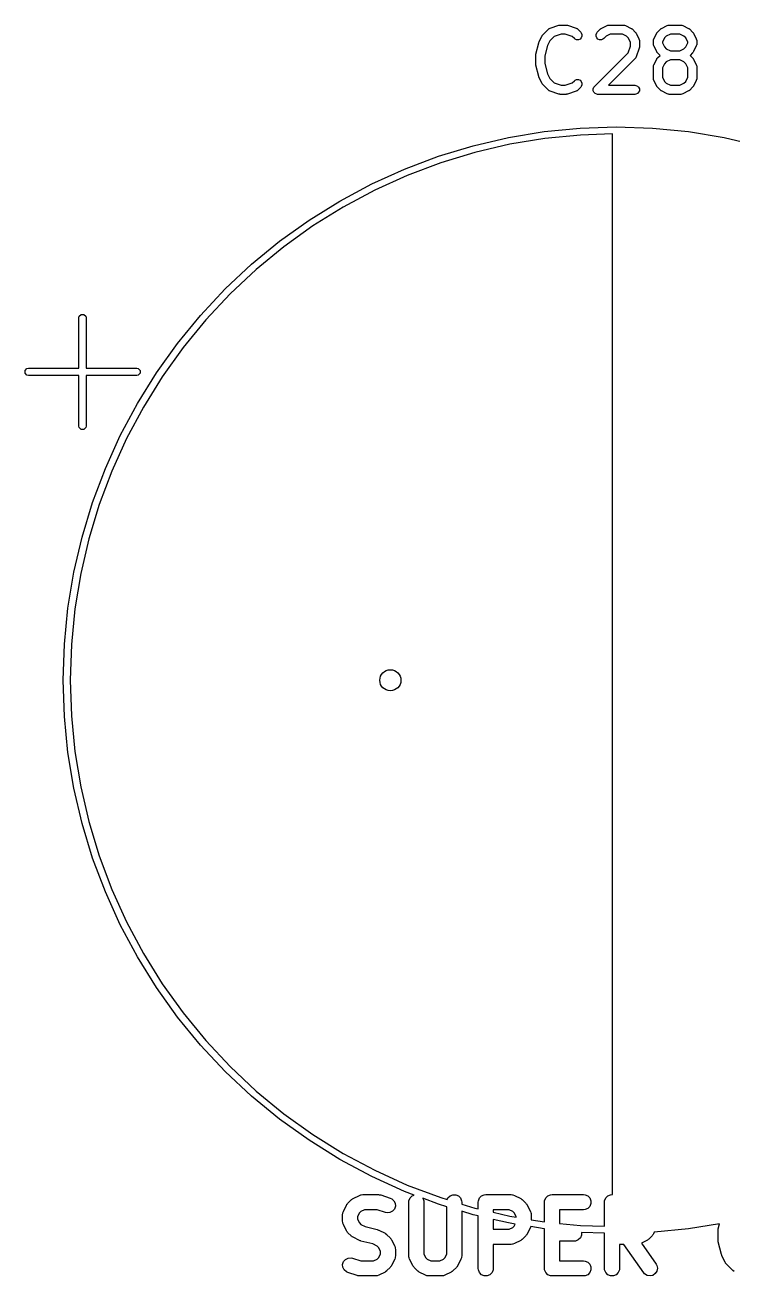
# Model space of a CAD drawing. Extents: x -2.18 to 1.75, y 0.48 to 2.83.
# Drawn here: x 0.701 to 1.164, y 2.016 to 2.833 of the extents above; entities that cross this region are included whole.
import ezdxf

# ---------------------------------------------------------------- set-up
doc = ezdxf.new("R2010")
doc.units = 0
doc.header["$MEASUREMENT"] = 0
doc.layers.add('BLACK', color=7, linetype='CONTINUOUS')

msp = doc.modelspace()

# ---------------------------------------------------------------- linework, layer by layer
at = {"layer": 'BLACK', "linetype": 'CONTINUOUS'}
for p, q in [((1.03962, 2.82647), (1.04337, 2.83022)), ((1.04337, 2.83022), (1.04382, 2.83059)), ((1.04382, 2.83059), (1.04391, 2.83063)), ((1.04391, 2.83063), (1.04399, 2.8307)), ((1.04399, 2.8307), (1.04452, 2.83093)), ((1.04452, 2.83093), (1.05015, 2.83281)), ((1.05015, 2.83281), (1.05043, 2.83287)), ((1.05043, 2.83287), (1.0505, 2.8329)), ((1.0505, 2.8329), (1.05061, 2.83291)), ((1.05061, 2.83291), (1.05071, 2.83294)), ((1.05071, 2.83294), (1.05079, 2.83293)), ((1.05079, 2.83293), (1.05108, 2.83296)), ((1.05108, 2.83296), (1.05483, 2.83296)), ((1.05483, 2.83296), (1.05512, 2.83293)), ((1.05512, 2.83293), (1.0552, 2.83294)), ((1.0552, 2.83294), (1.0553, 2.83291)), ((1.0553, 2.83291), (1.05541, 2.8329)), ((1.05541, 2.8329), (1.05548, 2.83287)), ((1.05548, 2.83287), (1.05576, 2.83281)), ((1.05576, 2.83281), (1.06139, 2.83093)), ((1.06139, 2.83093), (1.06192, 2.8307)), ((1.06192, 2.8307), (1.062, 2.83063)), ((1.062, 2.83063), (1.06209, 2.83059)), ((1.06209, 2.83059), (1.06254, 2.83022)), ((1.06254, 2.83022), (1.06442, 2.82835)), ((1.06442, 2.82835), (1.06478, 2.8279)), ((1.06478, 2.8279), (1.06522, 2.82683)), ((1.07443, 2.82683), (1.07487, 2.8279)), ((1.07487, 2.8279), (1.07524, 2.82835)), ((1.07524, 2.82835), (1.07711, 2.83022)), ((1.07711, 2.83022), (1.07734, 2.83041)), ((1.07734, 2.83041), (1.07739, 2.83047)), ((1.07739, 2.83047), (1.07748, 2.83052)), ((1.07748, 2.83052), (1.07756, 2.83059)), ((1.07756, 2.83059), (1.07763, 2.83062)), ((1.07763, 2.83062), (1.07788, 2.83077)), ((1.07788, 2.83077), (1.08163, 2.83265)), ((1.08163, 2.83265), (1.08217, 2.83286)), ((1.08217, 2.83286), (1.08228, 2.83286)), ((1.08228, 2.83286), (1.08237, 2.8329)), ((1.08237, 2.8329), (1.08295, 2.83296)), ((1.08295, 2.83296), (1.09232, 2.83296)), ((1.09232, 2.83296), (1.0929, 2.8329)), ((1.0929, 2.8329), (1.093, 2.83286)), ((1.093, 2.83286), (1.0931, 2.83286)), ((1.0931, 2.83286), (1.09365, 2.83265)), ((1.09365, 2.83265), (1.09739, 2.83077)), ((1.09739, 2.83077), (1.09764, 2.83062)), ((1.09764, 2.83062), (1.09771, 2.83059)), ((1.09771, 2.83059), (1.0978, 2.83052)), ((1.0978, 2.83052), (1.09788, 2.83047)), ((1.09788, 2.83047), (1.09794, 2.83041)), ((1.09794, 2.83041), (1.09816, 2.83022)), ((1.09816, 2.83022), (1.10004, 2.82835)), ((1.10004, 2.82835), (1.10022, 2.82812)), ((1.10022, 2.82812), (1.10028, 2.82807)), ((1.10028, 2.82807), (1.10034, 2.82798)), ((1.10034, 2.82798), (1.1004, 2.8279)), ((1.1004, 2.8279), (1.10043, 2.82783)), ((1.10043, 2.82783), (1.10059, 2.82758)), ((1.10059, 2.82758), (1.10246, 2.82383)), ((1.11218, 2.82383), (1.11406, 2.82758)), ((1.11406, 2.82758), (1.11421, 2.82783)), ((1.11421, 2.82783), (1.11424, 2.8279)), ((1.11424, 2.8279), (1.11431, 2.82798)), ((1.11431, 2.82798), (1.11436, 2.82807)), ((1.11436, 2.82807), (1.11442, 2.82812)), ((1.11442, 2.82812), (1.11461, 2.82835)), ((1.11461, 2.82835), (1.11648, 2.83022)), ((1.11648, 2.83022), (1.11671, 2.83041)), ((1.11671, 2.83041), (1.11676, 2.83047)), ((1.11676, 2.83047), (1.11685, 2.83052)), ((1.11685, 2.83052), (1.11693, 2.83059)), ((1.11693, 2.83059), (1.117, 2.83062)), ((1.117, 2.83062), (1.11725, 2.83077)), ((1.11725, 2.83077), (1.121, 2.83265)), ((1.121, 2.83265), (1.12154, 2.83286)), ((1.12154, 2.83286), (1.12165, 2.83286)), ((1.12165, 2.83286), (1.12174, 2.8329)), ((1.12174, 2.8329), (1.12232, 2.83296)), ((1.12232, 2.83296), (1.12982, 2.83296)), ((1.12982, 2.83296), (1.1304, 2.8329)), ((1.1304, 2.8329), (1.13049, 2.83286)), ((1.13049, 2.83286), (1.1306, 2.83286)), ((1.1306, 2.83286), (1.13114, 2.83265)), ((1.13114, 2.83265), (1.13489, 2.83077)), ((1.13489, 2.83077), (1.13514, 2.83062)), ((1.13514, 2.83062), (1.13521, 2.83059)), ((1.13521, 2.83059), (1.13529, 2.83052)), ((1.13529, 2.83052), (1.13538, 2.83047)), ((1.13538, 2.83047), (1.13543, 2.83041)), ((1.13543, 2.83041), (1.13566, 2.83022)), ((1.13566, 2.83022), (1.13753, 2.82835)), ((1.13753, 2.82835), (1.13772, 2.82812)), ((1.13772, 2.82812), (1.13778, 2.82807)), ((1.13778, 2.82807), (1.13783, 2.82798)), ((1.13783, 2.82798), (1.1379, 2.8279)), ((1.1379, 2.8279), (1.13793, 2.82783)), ((1.13793, 2.82783), (1.13809, 2.82758)), ((1.13809, 2.82758), (1.13996, 2.82383)), ((1.03509, 2.81385), (1.03697, 2.82135)), ((1.03697, 2.82135), (1.03698, 2.82139)), ((1.03698, 2.82141), (1.03707, 2.82165)), ((1.03698, 2.82139), (1.03698, 2.82141)), ((1.03707, 2.82165), (1.03716, 2.82189)), ((1.03716, 2.82189), (1.03717, 2.82191)), ((1.03717, 2.82191), (1.03719, 2.82195)), ((1.03719, 2.82195), (1.03906, 2.8257)), ((1.03906, 2.8257), (1.03922, 2.82595)), ((1.03922, 2.82595), (1.03925, 2.82602)), ((1.03925, 2.82602), (1.03932, 2.8261)), ((1.03932, 2.8261), (1.03937, 2.82619)), ((1.03937, 2.82619), (1.03943, 2.82624)), ((1.03943, 2.82624), (1.03962, 2.82647)), ((1.04262, 2.8196), (1.04091, 2.81277)), ((1.04413, 2.82263), (1.04262, 2.8196)), ((1.04705, 2.82555), (1.04413, 2.82263)), ((1.05156, 2.82705), (1.04705, 2.82555)), ((1.05435, 2.82705), (1.05156, 2.82705)), ((1.05886, 2.82555), (1.05435, 2.82705)), ((1.06024, 2.82417), (1.05886, 2.82555)), ((1.06069, 2.8238), (1.06024, 2.82417)), ((1.06175, 2.82336), (1.06069, 2.8238)), ((1.0629, 2.82336), (1.06175, 2.82336)), ((1.06397, 2.8238), (1.0629, 2.82336)), ((1.06478, 2.82462), (1.06397, 2.8238)), ((1.06522, 2.82568), (1.06478, 2.82462)), ((1.06522, 2.82683), (1.06522, 2.82568)), ((1.07443, 2.82568), (1.07443, 2.82683)), ((1.07487, 2.82462), (1.07443, 2.82568)), ((1.07569, 2.8238), (1.07487, 2.82462)), ((1.07675, 2.82336), (1.07569, 2.8238)), ((1.0779, 2.82336), (1.07675, 2.82336)), ((1.07897, 2.8238), (1.0779, 2.82336)), ((1.07941, 2.82417), (1.07897, 2.8238)), ((1.08095, 2.82571), (1.07941, 2.82417)), ((1.08365, 2.82705), (1.08095, 2.82571)), ((1.09163, 2.82705), (1.08365, 2.82705)), ((1.09433, 2.82571), (1.09163, 2.82705)), ((1.09552, 2.82451), (1.09433, 2.82571)), ((1.09537, 2.81473), (1.09687, 2.81924)), ((1.09687, 2.82181), (1.09552, 2.82451)), ((1.09687, 2.81924), (1.09687, 2.82181)), ((1.10246, 2.82383), (1.10267, 2.82329)), ((1.10267, 2.82329), (1.10268, 2.82318)), ((1.10268, 2.82318), (1.10272, 2.82308)), ((1.10272, 2.82308), (1.10278, 2.82251)), ((1.10278, 2.82251), (1.10278, 2.81876)), ((1.11187, 2.82251), (1.11193, 2.82308)), ((1.11187, 2.82063), (1.11187, 2.82251)), ((1.11193, 2.82006), (1.11187, 2.82063)), ((1.11193, 2.82308), (1.11197, 2.82318)), ((1.11197, 2.81996), (1.11193, 2.82006)), ((1.11197, 2.82329), (1.11218, 2.82383)), ((1.11197, 2.82318), (1.11197, 2.82329)), ((1.11197, 2.81985), (1.11197, 2.81996)), ((1.11218, 2.81931), (1.11197, 2.81985)), ((1.11406, 2.81556), (1.11218, 2.81931)), ((1.11912, 2.82451), (1.11777, 2.82181)), ((1.11777, 2.82181), (1.11777, 2.82133)), ((1.11777, 2.82133), (1.11912, 2.81863)), ((1.12032, 2.82571), (1.11912, 2.82451)), ((1.12302, 2.82705), (1.12032, 2.82571)), ((1.12912, 2.82705), (1.12302, 2.82705)), ((1.13182, 2.82571), (1.12912, 2.82705)), ((1.13302, 2.82451), (1.13182, 2.82571)), ((1.13437, 2.82181), (1.13302, 2.82451)), ((1.13302, 2.81863), (1.13437, 2.82133)), ((1.13437, 2.82133), (1.13437, 2.82181)), ((1.13996, 2.81931), (1.13809, 2.81556)), ((1.13996, 2.82383), (1.14017, 2.82329)), ((1.14017, 2.81985), (1.13996, 2.81931)), ((1.14017, 2.82329), (1.14017, 2.82318)), ((1.14017, 2.82318), (1.14022, 2.82308)), ((1.14022, 2.82006), (1.14017, 2.81996)), ((1.14017, 2.81996), (1.14017, 2.81985)), ((1.14022, 2.82308), (1.14027, 2.82251)), ((1.14027, 2.82063), (1.14022, 2.82006)), ((1.14027, 2.82251), (1.14027, 2.82063)), ((1.035, 2.81313), (1.03501, 2.81323)), ((1.035, 2.80751), (1.035, 2.81313)), ((1.03501, 2.81328), (1.03504, 2.81349)), ((1.03501, 2.81323), (1.03501, 2.81328)), ((1.03504, 2.81349), (1.03506, 2.81371)), ((1.03506, 2.81371), (1.03508, 2.81375)), ((1.03508, 2.81375), (1.03509, 2.81385)), ((1.04091, 2.81277), (1.04091, 2.80787)), ((1.07336, 2.79272), (1.09537, 2.81473)), ((1.10004, 2.81105), (1.08258, 2.79359)), ((1.1004, 2.81149), (1.10004, 2.81105)), ((1.10044, 2.81159), (1.1004, 2.81149)), ((1.10051, 2.81167), (1.10044, 2.81159)), ((1.10075, 2.8122), (1.10051, 2.81167)), ((1.10262, 2.81782), (1.10075, 2.8122)), ((1.10269, 2.81811), (1.10262, 2.81782)), ((1.10272, 2.81818), (1.10269, 2.81811)), ((1.10273, 2.81829), (1.10272, 2.81818)), ((1.10275, 2.81839), (1.10273, 2.81829)), ((1.10278, 2.81876), (1.10275, 2.81847)), ((1.10275, 2.81847), (1.10275, 2.81839)), ((1.11421, 2.81532), (1.11406, 2.81556)), ((1.11406, 2.81071), (1.11421, 2.81095)), ((1.11424, 2.81524), (1.11421, 2.81532)), ((1.11421, 2.81095), (1.11424, 2.81103)), ((1.11431, 2.81516), (1.11424, 2.81524)), ((1.11424, 2.81103), (1.11431, 2.81111)), ((1.11436, 2.81507), (1.11431, 2.81516)), ((1.11431, 2.81111), (1.11436, 2.8112)), ((1.11442, 2.81502), (1.11436, 2.81507)), ((1.11436, 2.8112), (1.11442, 2.81125)), ((1.11461, 2.8148), (1.11442, 2.81502)), ((1.11442, 2.81125), (1.11461, 2.81147)), ((1.11627, 2.81313), (1.11461, 2.8148)), ((1.11461, 2.81147), (1.11627, 2.81313)), ((1.11912, 2.81863), (1.12032, 2.81744)), ((1.12032, 2.81744), (1.12302, 2.81609)), ((1.12302, 2.81609), (1.12912, 2.81609)), ((1.12912, 2.81609), (1.13182, 2.81744)), ((1.13182, 2.81744), (1.13302, 2.81863)), ((1.13753, 2.8148), (1.13587, 2.81313)), ((1.13587, 2.81313), (1.13753, 2.81147)), ((1.13772, 2.81502), (1.13753, 2.8148)), ((1.13753, 2.81147), (1.13772, 2.81125)), ((1.13778, 2.81507), (1.13772, 2.81502)), ((1.13772, 2.81125), (1.13778, 2.8112)), ((1.13783, 2.81516), (1.13778, 2.81507)), ((1.13778, 2.8112), (1.13783, 2.81111)), ((1.1379, 2.81524), (1.13783, 2.81516)), ((1.13783, 2.81111), (1.1379, 2.81103)), ((1.13793, 2.81532), (1.1379, 2.81524)), ((1.1379, 2.81103), (1.13793, 2.81095)), ((1.13809, 2.81556), (1.13793, 2.81532)), ((1.13793, 2.81095), (1.13809, 2.81071)), ((1.03501, 2.80741), (1.035, 2.80751)), ((1.03501, 2.80737), (1.03501, 2.80741)), ((1.03504, 2.80715), (1.03501, 2.80737)), ((1.03506, 2.80693), (1.03504, 2.80715)), ((1.03508, 2.80689), (1.03506, 2.80693)), ((1.03509, 2.80679), (1.03508, 2.80689)), ((1.03697, 2.79929), (1.03509, 2.80679)), ((1.04091, 2.80787), (1.04262, 2.80104)), ((1.11187, 2.80564), (1.11193, 2.80621)), ((1.11187, 2.79814), (1.11187, 2.80564)), ((1.11193, 2.80621), (1.11197, 2.80631)), ((1.11197, 2.80642), (1.11218, 2.80696)), ((1.11197, 2.80631), (1.11197, 2.80642)), ((1.11218, 2.80696), (1.11406, 2.81071)), ((1.11912, 2.80764), (1.11777, 2.80494)), ((1.11777, 2.80494), (1.11777, 2.79883)), ((1.12032, 2.80883), (1.11912, 2.80764)), ((1.12302, 2.81018), (1.12032, 2.80883)), ((1.12912, 2.81018), (1.12302, 2.81018)), ((1.13182, 2.80883), (1.12912, 2.81018)), ((1.13302, 2.80764), (1.13182, 2.80883)), ((1.13437, 2.80494), (1.13302, 2.80764)), ((1.13437, 2.79883), (1.13437, 2.80494)), ((1.13809, 2.81071), (1.13996, 2.80696)), ((1.13996, 2.80696), (1.14017, 2.80642)), ((1.14017, 2.80642), (1.14017, 2.80631)), ((1.14017, 2.80631), (1.14022, 2.80621)), ((1.14022, 2.80621), (1.14027, 2.80564)), ((1.14027, 2.80564), (1.14027, 2.79814)), ((1.03698, 2.79925), (1.03697, 2.79929)), ((1.03698, 2.79923), (1.03698, 2.79925)), ((1.03707, 2.79899), (1.03698, 2.79923)), ((1.03716, 2.79875), (1.03707, 2.79899)), ((1.03717, 2.79873), (1.03716, 2.79875)), ((1.03719, 2.79869), (1.03717, 2.79873)), ((1.03906, 2.79494), (1.03719, 2.79869)), ((1.03922, 2.79469), (1.03906, 2.79494)), ((1.03925, 2.79462), (1.03922, 2.79469)), ((1.03932, 2.79454), (1.03925, 2.79462)), ((1.03937, 2.79445), (1.03932, 2.79454)), ((1.03943, 2.7944), (1.03937, 2.79445)), ((1.03962, 2.79417), (1.03943, 2.7944)), ((1.04262, 2.80104), (1.04413, 2.79801)), ((1.04413, 2.79801), (1.04705, 2.79509)), ((1.04705, 2.79509), (1.05156, 2.79359)), ((1.05435, 2.79359), (1.05886, 2.79509)), ((1.05886, 2.79509), (1.06024, 2.79647)), ((1.06024, 2.79647), (1.06069, 2.79684)), ((1.06069, 2.79684), (1.06175, 2.79728)), ((1.06175, 2.79728), (1.0629, 2.79728)), ((1.0629, 2.79728), (1.06397, 2.79684)), ((1.06397, 2.79684), (1.06478, 2.79603)), ((1.06478, 2.79603), (1.06522, 2.79496)), ((1.06522, 2.79496), (1.06522, 2.79381)), ((1.11193, 2.79756), (1.11187, 2.79814)), ((1.11197, 2.79746), (1.11193, 2.79756)), ((1.11197, 2.79736), (1.11197, 2.79746)), ((1.11218, 2.79682), (1.11197, 2.79736)), ((1.11406, 2.79307), (1.11218, 2.79682)), ((1.11777, 2.79883), (1.11912, 2.79614)), ((1.11912, 2.79614), (1.12032, 2.79494)), ((1.12032, 2.79494), (1.12302, 2.79359)), ((1.12912, 2.79359), (1.13182, 2.79494)), ((1.13182, 2.79494), (1.13302, 2.79614)), ((1.13302, 2.79614), (1.13437, 2.79883)), ((1.13996, 2.79682), (1.13809, 2.79307)), ((1.14017, 2.79736), (1.13996, 2.79682)), ((1.14022, 2.79756), (1.14017, 2.79746)), ((1.14017, 2.79746), (1.14017, 2.79736)), ((1.14027, 2.79814), (1.14022, 2.79756)), ((1.04337, 2.79042), (1.03962, 2.79417)), ((1.04382, 2.79006), (1.04337, 2.79042)), ((1.04391, 2.79002), (1.04382, 2.79006)), ((1.04399, 2.78995), (1.04391, 2.79002)), ((1.04452, 2.78971), (1.04399, 2.78995)), ((1.05015, 2.78784), (1.04452, 2.78971)), ((1.05043, 2.78777), (1.05015, 2.78784)), ((1.0505, 2.78774), (1.05043, 2.78777)), ((1.05061, 2.78773), (1.0505, 2.78774)), ((1.05071, 2.78771), (1.05061, 2.78773)), ((1.05079, 2.78771), (1.05071, 2.78771)), ((1.05108, 2.78768), (1.05079, 2.78771)), ((1.05483, 2.78768), (1.05108, 2.78768)), ((1.05156, 2.79359), (1.05435, 2.79359)), ((1.05512, 2.78771), (1.05483, 2.78768)), ((1.0552, 2.78771), (1.05512, 2.78771)), ((1.0553, 2.78773), (1.0552, 2.78771)), ((1.05541, 2.78774), (1.0553, 2.78773)), ((1.05548, 2.78777), (1.05541, 2.78774)), ((1.05576, 2.78784), (1.05548, 2.78777)), ((1.06139, 2.78971), (1.05576, 2.78784)), ((1.06192, 2.78995), (1.06139, 2.78971)), ((1.062, 2.79002), (1.06192, 2.78995)), ((1.06209, 2.79006), (1.062, 2.79002)), ((1.06254, 2.79042), (1.06209, 2.79006)), ((1.06442, 2.7923), (1.06254, 2.79042)), ((1.06478, 2.79275), (1.06442, 2.7923)), ((1.06522, 2.79381), (1.06478, 2.79275)), ((1.07256, 2.79121), (1.073, 2.79228)), ((1.07256, 2.79006), (1.07256, 2.79121)), ((1.073, 2.789), (1.07256, 2.79006)), ((1.073, 2.79228), (1.07336, 2.79272)), ((1.07381, 2.78818), (1.073, 2.789)), ((1.07488, 2.78774), (1.07381, 2.78818)), ((1.07545, 2.78768), (1.07488, 2.78774)), ((1.09982, 2.78768), (1.07545, 2.78768)), ((1.08258, 2.79359), (1.09982, 2.79359)), ((1.09982, 2.79359), (1.1004, 2.79353)), ((1.1004, 2.78774), (1.09982, 2.78768)), ((1.1004, 2.79353), (1.10146, 2.79309)), ((1.10146, 2.78818), (1.1004, 2.78774)), ((1.10146, 2.79309), (1.10228, 2.79228)), ((1.10228, 2.789), (1.10146, 2.78818)), ((1.10228, 2.79228), (1.10272, 2.79121)), ((1.10272, 2.79006), (1.10228, 2.789)), ((1.10272, 2.79121), (1.10272, 2.79006)), ((1.11421, 2.79282), (1.11406, 2.79307)), ((1.11424, 2.79275), (1.11421, 2.79282)), ((1.11431, 2.79267), (1.11424, 2.79275)), ((1.11436, 2.79258), (1.11431, 2.79267)), ((1.11442, 2.79253), (1.11436, 2.79258)), ((1.11461, 2.7923), (1.11442, 2.79253)), ((1.11648, 2.79042), (1.11461, 2.7923)), ((1.11671, 2.79024), (1.11648, 2.79042)), ((1.11676, 2.79018), (1.11671, 2.79024)), ((1.11685, 2.79012), (1.11676, 2.79018)), ((1.11693, 2.79006), (1.11685, 2.79012)), ((1.117, 2.79003), (1.11693, 2.79006)), ((1.11725, 2.78987), (1.117, 2.79003)), ((1.121, 2.788), (1.11725, 2.78987)), ((1.12154, 2.78779), (1.121, 2.788)), ((1.12165, 2.78778), (1.12154, 2.78779)), ((1.12174, 2.78774), (1.12165, 2.78778)), ((1.12232, 2.78768), (1.12174, 2.78774)), ((1.12982, 2.78768), (1.12232, 2.78768)), ((1.12302, 2.79359), (1.12912, 2.79359)), ((1.1304, 2.78774), (1.12982, 2.78768)), ((1.13049, 2.78778), (1.1304, 2.78774)), ((1.1306, 2.78779), (1.13049, 2.78778)), ((1.13114, 2.788), (1.1306, 2.78779)), ((1.13489, 2.78987), (1.13114, 2.788)), ((1.13514, 2.79003), (1.13489, 2.78987)), ((1.13521, 2.79006), (1.13514, 2.79003)), ((1.13529, 2.79012), (1.13521, 2.79006)), ((1.13538, 2.79018), (1.13529, 2.79012)), ((1.13543, 2.79024), (1.13538, 2.79018)), ((1.13566, 2.79042), (1.13543, 2.79024)), ((1.13753, 2.7923), (1.13566, 2.79042)), ((1.13772, 2.79253), (1.13753, 2.7923)), ((1.13778, 2.79258), (1.13772, 2.79253)), ((1.13783, 2.79267), (1.13778, 2.79258)), ((1.1379, 2.79275), (1.13783, 2.79267)), ((1.13793, 2.79282), (1.1379, 2.79275)), ((1.13809, 2.79307), (1.13793, 2.79282)), ((1.01713, 2.75947), (1.04046, 2.76333)), ((1.04046, 2.76333), (1.064, 2.76564)), ((1.064, 2.76564), (1.08764, 2.76642)), ((1.08528, 2.76181), (1.0643, 2.76112)), ((1.08528, 2.06904), (1.08528, 2.76181)), ((1.08764, 2.76642), (1.11128, 2.76564)), ((1.11128, 2.76564), (1.13481, 2.76333)), ((1.13481, 2.76333), (1.15815, 2.75947)), ((0.97146, 2.74724), (0.9941, 2.7541)), ((0.9941, 2.7541), (1.01713, 2.75947)), ((1.01801, 2.75503), (0.99527, 2.74972)), ((1.04106, 2.75883), (1.01801, 2.75503)), ((1.0643, 2.76112), (1.04106, 2.75883)), ((1.15815, 2.75947), (1.18118, 2.7541)), ((0.94933, 2.73891), (0.97146, 2.74724)), ((0.99527, 2.74972), (0.97292, 2.74294)), ((0.92779, 2.72915), (0.94933, 2.73891)), ((0.97292, 2.74294), (0.95106, 2.73472)), ((0.90693, 2.718), (0.92779, 2.72915)), ((0.95106, 2.73472), (0.92979, 2.72508)), ((0.92979, 2.72508), (0.9092, 2.71407)), ((0.88685, 2.70551), (0.90693, 2.718)), ((0.9092, 2.71407), (0.88936, 2.70174)), ((0.86762, 2.69173), (0.88685, 2.70551)), ((0.88936, 2.70174), (0.87038, 2.68814)), ((0.84934, 2.67673), (0.86762, 2.69173)), ((0.87038, 2.68814), (0.85233, 2.67332)), ((0.83208, 2.66056), (0.84934, 2.67673)), ((0.85233, 2.67332), (0.83528, 2.65736)), ((0.81591, 2.6433), (0.83208, 2.66056)), ((0.83528, 2.65736), (0.81932, 2.64031)), ((0.73648, 2.64181), (0.73666, 2.64271)), ((0.73648, 2.60874), (0.73648, 2.64181)), ((0.73666, 2.64271), (0.73794, 2.64399)), ((0.73794, 2.64399), (0.73974, 2.64399)), ((0.73974, 2.64399), (0.74102, 2.64271)), ((0.74102, 2.64271), (0.7412, 2.64181)), ((0.7412, 2.64181), (0.7412, 2.60874)), ((0.80091, 2.62502), (0.81591, 2.6433)), ((0.81932, 2.64031), (0.8045, 2.62226)), ((0.78713, 2.60579), (0.80091, 2.62502)), ((0.8045, 2.62226), (0.7909, 2.60327)), ((0.70123, 2.60728), (0.7025, 2.60856)), ((0.70123, 2.60547), (0.70123, 2.60728)), ((0.7025, 2.60856), (0.70341, 2.60874)), ((0.70341, 2.60874), (0.73648, 2.60874)), ((0.7412, 2.60874), (0.77427, 2.60874)), ((0.77427, 2.60874), (0.77518, 2.60856)), ((0.77518, 2.60856), (0.77646, 2.60728)), ((0.77646, 2.60728), (0.77646, 2.60547)), ((0.7025, 2.6042), (0.70123, 2.60547)), ((0.70341, 2.60402), (0.7025, 2.6042)), ((0.73648, 2.60402), (0.70341, 2.60402)), ((0.73648, 2.57094), (0.73648, 2.60402)), ((0.77427, 2.60402), (0.7412, 2.60402)), ((0.7412, 2.60402), (0.7412, 2.57094)), ((0.77518, 2.6042), (0.77427, 2.60402)), ((0.77464, 2.58571), (0.78713, 2.60579)), ((0.77646, 2.60547), (0.77518, 2.6042)), ((0.7909, 2.60327), (0.77857, 2.58344)), ((0.76349, 2.56485), (0.77464, 2.58571)), ((0.77857, 2.58344), (0.76756, 2.56285)), ((0.73666, 2.57004), (0.73648, 2.57094)), ((0.73794, 2.56876), (0.73666, 2.57004)), ((0.73974, 2.56876), (0.73794, 2.56876)), ((0.74102, 2.57004), (0.73974, 2.56876)), ((0.7412, 2.57094), (0.74102, 2.57004)), ((0.75373, 2.54331), (0.76349, 2.56485)), ((0.76756, 2.56285), (0.75792, 2.54157)), ((0.7454, 2.52117), (0.75373, 2.54331)), ((0.75792, 2.54157), (0.74969, 2.51972)), ((0.73854, 2.49854), (0.7454, 2.52117)), ((0.74969, 2.51972), (0.74291, 2.49737)), ((0.73316, 2.47551), (0.73854, 2.49854)), ((0.74291, 2.49737), (0.73761, 2.47462)), ((0.72931, 2.45217), (0.73316, 2.47551)), ((0.73761, 2.47462), (0.73381, 2.45158)), ((0.72699, 2.42864), (0.72931, 2.45217)), ((0.73381, 2.45158), (0.73152, 2.42834)), ((0.72622, 2.405), (0.72699, 2.42864)), ((0.73152, 2.42834), (0.73075, 2.405)), ((0.72699, 2.38136), (0.72622, 2.405)), ((0.73075, 2.405), (0.73152, 2.38166)), ((0.72931, 2.35783), (0.72699, 2.38136)), ((0.73152, 2.38166), (0.73381, 2.35842)), ((0.73316, 2.33449), (0.72931, 2.35783)), ((0.73381, 2.35842), (0.73761, 2.33538)), ((0.73854, 2.31146), (0.73316, 2.33449)), ((0.73761, 2.33538), (0.74291, 2.31263)), ((0.74291, 2.31263), (0.74969, 2.29028)), ((0.7454, 2.28883), (0.73854, 2.31146)), ((0.75373, 2.26669), (0.7454, 2.28883)), ((0.74969, 2.29028), (0.75792, 2.26843)), ((0.76349, 2.24515), (0.75373, 2.26669)), ((0.75792, 2.26843), (0.76756, 2.24715)), ((0.76756, 2.24715), (0.77857, 2.22656)), ((0.77464, 2.22429), (0.76349, 2.24515)), ((0.78713, 2.20421), (0.77464, 2.22429)), ((0.77857, 2.22656), (0.7909, 2.20673)), ((0.7909, 2.20673), (0.8045, 2.18774)), ((0.80091, 2.18498), (0.78713, 2.20421)), ((0.81591, 2.1667), (0.80091, 2.18498)), ((0.8045, 2.18774), (0.81932, 2.16969)), ((0.83208, 2.14944), (0.81591, 2.1667)), ((0.81932, 2.16969), (0.83528, 2.15264)), ((0.84934, 2.13327), (0.83208, 2.14944)), ((0.83528, 2.15264), (0.85233, 2.13668)), ((0.86762, 2.11827), (0.84934, 2.13327)), ((0.85233, 2.13668), (0.87038, 2.12186)), ((0.88685, 2.10449), (0.86762, 2.11827)), ((0.87038, 2.12186), (0.88936, 2.10826)), ((0.88936, 2.10826), (0.9092, 2.09593)), ((0.90693, 2.092), (0.88685, 2.10449)), ((0.92779, 2.08085), (0.90693, 2.092)), ((0.9092, 2.09593), (0.92979, 2.08492)), ((0.92979, 2.08492), (0.95106, 2.07528)), ((0.94933, 2.07109), (0.92779, 2.08085)), ((0.9156, 2.06646), (0.91973, 2.06852)), ((0.91973, 2.06852), (0.92063, 2.06887)), ((0.92063, 2.06887), (0.9208, 2.06888)), ((0.9208, 2.06888), (0.92097, 2.06895)), ((0.92097, 2.06895), (0.92193, 2.06904)), ((0.92193, 2.06904), (0.93224, 2.06904)), ((0.93224, 2.06904), (0.93272, 2.06899)), ((0.93272, 2.06899), (0.93285, 2.069)), ((0.93285, 2.069), (0.93302, 2.06896)), ((0.93302, 2.06896), (0.9332, 2.06895)), ((0.9332, 2.06895), (0.93332, 2.0689)), ((0.93332, 2.0689), (0.93379, 2.06879)), ((0.93379, 2.06879), (0.93998, 2.06673)), ((0.95555, 2.06875), (0.94933, 2.07109)), ((0.95106, 2.07528), (0.97292, 2.06706)), ((0.95289, 2.06685), (0.95425, 2.06821)), ((0.95425, 2.06821), (0.95555, 2.06875)), ((0.97764, 2.06685), (0.979, 2.06821)), ((0.979, 2.06821), (0.98077, 2.06895)), ((0.98077, 2.06895), (0.98269, 2.06895)), ((0.98269, 2.06895), (0.98447, 2.06821)), ((0.98447, 2.06821), (0.98582, 2.06685)), ((0.99826, 2.06685), (0.99962, 2.06821)), ((0.99962, 2.06821), (1.00139, 2.06895)), ((1.00139, 2.06895), (1.00235, 2.06904)), ((1.00235, 2.06904), (1.01885, 2.06904)), ((1.01885, 2.06904), (1.01981, 2.06895)), ((1.01981, 2.06895), (1.01998, 2.06888)), ((1.01998, 2.06888), (1.02015, 2.06887)), ((1.02015, 2.06887), (1.02105, 2.06852)), ((1.02105, 2.06852), (1.02518, 2.06646)), ((1.04157, 2.06685), (1.04293, 2.06821)), ((1.04293, 2.06821), (1.0447, 2.06895)), ((1.0447, 2.06895), (1.04566, 2.06904)), ((1.04566, 2.06904), (1.06628, 2.06904)), ((1.06628, 2.06904), (1.06724, 2.06895)), ((1.06724, 2.06895), (1.06902, 2.06821)), ((1.06902, 2.06821), (1.07038, 2.06685)), ((1.08075, 2.06685), (1.08211, 2.06821)), ((1.08211, 2.06821), (1.08388, 2.06895)), ((1.08388, 2.06895), (1.08484, 2.06904)), ((1.08484, 2.06904), (1.08528, 2.06904)), ((0.90928, 2.05807), (0.91134, 2.0622)), ((0.91134, 2.0622), (0.9116, 2.06261)), ((0.9116, 2.06261), (0.91165, 2.06273)), ((0.91165, 2.06273), (0.91176, 2.06286)), ((0.91176, 2.06286), (0.91185, 2.06301)), ((0.91185, 2.06301), (0.91195, 2.0631)), ((0.91195, 2.0631), (0.91226, 2.06347)), ((0.91226, 2.06347), (0.91432, 2.06554)), ((0.91432, 2.06554), (0.9147, 2.06585)), ((0.9147, 2.06585), (0.91479, 2.06594)), ((0.91479, 2.06594), (0.91493, 2.06604)), ((0.91493, 2.06604), (0.91507, 2.06615)), ((0.91507, 2.06615), (0.91519, 2.0662)), ((0.91519, 2.0662), (0.9156, 2.06646)), ((0.92309, 2.0592), (0.92072, 2.05801)), ((0.93144, 2.0592), (0.92309, 2.0592)), ((0.93687, 2.05739), (0.93144, 2.0592)), ((0.93998, 2.06673), (0.94086, 2.06633)), ((0.94086, 2.06633), (0.94231, 2.06507)), ((0.9427, 2.05962), (0.94144, 2.05817)), ((0.94231, 2.06507), (0.94317, 2.06336)), ((0.94331, 2.06144), (0.9427, 2.05962)), ((0.94317, 2.06336), (0.94331, 2.06144)), ((0.95206, 2.06412), (0.95216, 2.06508)), ((0.95206, 2.02906), (0.95206, 2.06412)), ((0.95216, 2.06508), (0.95289, 2.06685)), ((0.97146, 2.06276), (0.96117, 2.06664)), ((0.96117, 2.06664), (0.96181, 2.06508)), ((0.96181, 2.06508), (0.96191, 2.06412)), ((0.96191, 2.06412), (0.96191, 2.03022)), ((0.97681, 2.06114), (0.97146, 2.06276)), ((0.97292, 2.06706), (0.97719, 2.06576)), ((0.97681, 2.03022), (0.97681, 2.06114)), ((0.97719, 2.06576), (0.97764, 2.06685)), ((0.98582, 2.06685), (0.98656, 2.06508)), ((0.98656, 2.06508), (0.98665, 2.06412)), ((0.98665, 2.06412), (0.98665, 2.06289)), ((0.98665, 2.06289), (0.99527, 2.06028)), ((0.99527, 2.06028), (0.99743, 2.05977)), ((0.99743, 2.06412), (0.99753, 2.06508)), ((0.99743, 2.05977), (0.99743, 2.06412)), ((0.99753, 2.06508), (0.99826, 2.06685)), ((1.01769, 2.0592), (1.00728, 2.0592)), ((1.00728, 2.0592), (1.00728, 2.05748)), ((1.02006, 2.05801), (1.01769, 2.0592)), ((1.02518, 2.06646), (1.02559, 2.0662)), ((1.02559, 2.0662), (1.02571, 2.06615)), ((1.02571, 2.06615), (1.02585, 2.06604)), ((1.02585, 2.06604), (1.02599, 2.06594)), ((1.02599, 2.06594), (1.02608, 2.06585)), ((1.02608, 2.06585), (1.02646, 2.06554)), ((1.02646, 2.06554), (1.02852, 2.06347)), ((1.02852, 2.06347), (1.02883, 2.0631)), ((1.02883, 2.0631), (1.02893, 2.06301)), ((1.02893, 2.06301), (1.02902, 2.06286)), ((1.02902, 2.06286), (1.02913, 2.06273)), ((1.02913, 2.06273), (1.02918, 2.06261)), ((1.02918, 2.06261), (1.02944, 2.0622)), ((1.02944, 2.0622), (1.0315, 2.05807)), ((1.04074, 2.06412), (1.04084, 2.06508)), ((1.04074, 2.05122), (1.04074, 2.06412)), ((1.04084, 2.06508), (1.04157, 2.06685)), ((1.06628, 2.0592), (1.05058, 2.0592)), ((1.05058, 2.0592), (1.05058, 2.05023)), ((1.06724, 2.05929), (1.06628, 2.0592)), ((1.06902, 2.06003), (1.06724, 2.05929)), ((1.07038, 2.06138), (1.06902, 2.06003)), ((1.07038, 2.06685), (1.07111, 2.06508)), ((1.07111, 2.06316), (1.07038, 2.06138)), ((1.07111, 2.06508), (1.07111, 2.06316)), ((1.07992, 2.06412), (1.08002, 2.06508)), ((1.07992, 2.04837), (1.07992, 2.06412)), ((1.08002, 2.06508), (1.08075, 2.06685)), ((0.90876, 2.05587), (0.90885, 2.05683)), ((0.90876, 2.05175), (0.90876, 2.05587)), ((0.90885, 2.05079), (0.90876, 2.05175)), ((0.90885, 2.05683), (0.90892, 2.05699)), ((0.90892, 2.05699), (0.90893, 2.05717)), ((0.90893, 2.05717), (0.90928, 2.05807)), ((0.91979, 2.05708), (0.9186, 2.05471)), ((0.9186, 2.05471), (0.9186, 2.05291)), ((0.9186, 2.05291), (0.91979, 2.05054)), ((0.92072, 2.05801), (0.91979, 2.05708)), ((0.93781, 2.05717), (0.93687, 2.05739)), ((0.93973, 2.05731), (0.93781, 2.05717)), ((0.94144, 2.05817), (0.93973, 2.05731)), ((0.9941, 2.0559), (0.98665, 2.05816)), ((0.98665, 2.05816), (0.98665, 2.02906)), ((0.99743, 2.05512), (0.9941, 2.0559)), ((0.99743, 2.02081), (0.99743, 2.05512)), ((1.00728, 2.05748), (1.01801, 2.05497)), ((1.01713, 2.05053), (1.00728, 2.05282)), ((1.00728, 2.05282), (1.00728, 2.04636)), ((1.01801, 2.05497), (1.02218, 2.05429)), ((1.02099, 2.05708), (1.02006, 2.05801)), ((1.02218, 2.05471), (1.02099, 2.05708)), ((1.02218, 2.05429), (1.02218, 2.05471)), ((1.0315, 2.05807), (1.03185, 2.05717)), ((1.03185, 2.05717), (1.03186, 2.05699)), ((1.03186, 2.05699), (1.03193, 2.05683)), ((1.03193, 2.05683), (1.03202, 2.05587)), ((1.03202, 2.05587), (1.03202, 2.05266)), ((1.03202, 2.05266), (1.04074, 2.05122)), ((0.90892, 2.05062), (0.90885, 2.05079)), ((0.90893, 2.05045), (0.90892, 2.05062)), ((0.90928, 2.04954), (0.90893, 2.05045)), ((0.91134, 2.04542), (0.90928, 2.04954)), ((0.9116, 2.04501), (0.91134, 2.04542)), ((0.91165, 2.04489), (0.9116, 2.04501)), ((0.91176, 2.04475), (0.91165, 2.04489)), ((0.91185, 2.0446), (0.91176, 2.04475)), ((0.91195, 2.04452), (0.91185, 2.0446)), ((0.91226, 2.04414), (0.91195, 2.04452)), ((0.91432, 2.04208), (0.91226, 2.04414)), ((0.91979, 2.05054), (0.92072, 2.0496)), ((0.92072, 2.0496), (0.92364, 2.04814)), ((0.92364, 2.04814), (0.93137, 2.04621)), ((0.93137, 2.04621), (0.93144, 2.04618)), ((0.93144, 2.04618), (0.93148, 2.04618)), ((0.93148, 2.04618), (0.93188, 2.04603)), ((0.93188, 2.04603), (0.93228, 2.04588)), ((0.93228, 2.04588), (0.93231, 2.04586)), ((0.93231, 2.04586), (0.93238, 2.04584)), ((0.93238, 2.04584), (0.9365, 2.04377)), ((0.9365, 2.04377), (0.93691, 2.04351)), ((0.93691, 2.04351), (0.93703, 2.04346)), ((0.93703, 2.04346), (0.93717, 2.04335)), ((0.93717, 2.04335), (0.93732, 2.04326)), ((0.93732, 2.04326), (0.9374, 2.04316)), ((0.9374, 2.04316), (0.93778, 2.04285)), ((0.93778, 2.04285), (0.93984, 2.04079)), ((1.00728, 2.04636), (1.01769, 2.04636)), ((1.02165, 2.04978), (1.01713, 2.05053)), ((1.01769, 2.04636), (1.02006, 2.04754)), ((1.02006, 2.04754), (1.02099, 2.04847)), ((1.02099, 2.04847), (1.02165, 2.04978)), ((1.02902, 2.04269), (1.02893, 2.04254)), ((1.02913, 2.04282), (1.02902, 2.04269)), ((1.02918, 2.04294), (1.02913, 2.04282)), ((1.02944, 2.04336), (1.02918, 2.04294)), ((1.0315, 2.04748), (1.02944, 2.04336)), ((1.03175, 2.04811), (1.0315, 2.04748)), ((1.04046, 2.04667), (1.03175, 2.04811)), ((1.04074, 2.04665), (1.04046, 2.04667)), ((1.04074, 2.02081), (1.04074, 2.04665)), ((1.05058, 2.05023), (1.0643, 2.04888)), ((1.0643, 2.04888), (1.07992, 2.04837)), ((1.07992, 2.04384), (1.06492, 2.04433)), ((1.06492, 2.04433), (1.06492, 2.04254)), ((1.07992, 2.02081), (1.07992, 2.04384)), ((1.11151, 2.04269), (1.11142, 2.04254)), ((1.11162, 2.04282), (1.11151, 2.04269)), ((1.11167, 2.04294), (1.11162, 2.04282)), ((1.11193, 2.04336), (1.11167, 2.04294)), ((1.11249, 2.04448), (1.11193, 2.04336)), ((1.13481, 2.04667), (1.11249, 2.04448)), ((1.15513, 2.05003), (1.13481, 2.04667)), ((1.15416, 2.04556), (1.15418, 2.04573)), ((1.15416, 2.03937), (1.15416, 2.04556)), ((1.15417, 2.0458), (1.15422, 2.04616)), ((1.15418, 2.04573), (1.15417, 2.0458)), ((1.15422, 2.04616), (1.15426, 2.04652)), ((1.15426, 2.04652), (1.15429, 2.04659)), ((1.15429, 2.04659), (1.15431, 2.04675)), ((1.15431, 2.04675), (1.15513, 2.05003)), ((0.9147, 2.04177), (0.91432, 2.04208)), ((0.91479, 2.04167), (0.9147, 2.04177)), ((0.91493, 2.04158), (0.91479, 2.04167)), ((0.91507, 2.04147), (0.91493, 2.04158)), ((0.91519, 2.04142), (0.91507, 2.04147)), ((0.9156, 2.04116), (0.91519, 2.04142)), ((0.91973, 2.03909), (0.9156, 2.04116)), ((0.9198, 2.03907), (0.91973, 2.03909)), ((0.91983, 2.03905), (0.9198, 2.03907)), ((0.92023, 2.0389), (0.91983, 2.03905)), ((0.92063, 2.03875), (0.92023, 2.0389)), ((0.92066, 2.03875), (0.92063, 2.03875)), ((0.92073, 2.03872), (0.92066, 2.03875)), ((0.92846, 2.03679), (0.92073, 2.03872)), ((0.93139, 2.03533), (0.92846, 2.03679)), ((0.93232, 2.03439), (0.93139, 2.03533)), ((0.93984, 2.04079), (0.94015, 2.04041)), ((0.94015, 2.04041), (0.94025, 2.04033)), ((0.94025, 2.04033), (0.94034, 2.04018)), ((0.94034, 2.04018), (0.94045, 2.04004)), ((0.94045, 2.04004), (0.9405, 2.03992)), ((0.9405, 2.03992), (0.94076, 2.03951)), ((0.94076, 2.03951), (0.94283, 2.03539)), ((0.94283, 2.03539), (0.94317, 2.03449)), ((1.01885, 2.03651), (1.00728, 2.03651)), ((1.00728, 2.03651), (1.00728, 2.02081)), ((1.01981, 2.03661), (1.01885, 2.03651)), ((1.01998, 2.03668), (1.01981, 2.03661)), ((1.02015, 2.03669), (1.01998, 2.03668)), ((1.02105, 2.03703), (1.02015, 2.03669)), ((1.02518, 2.03909), (1.02105, 2.03703)), ((1.02559, 2.03935), (1.02518, 2.03909)), ((1.02571, 2.0394), (1.02559, 2.03935)), ((1.02585, 2.03952), (1.02571, 2.0394)), ((1.02599, 2.03961), (1.02585, 2.03952)), ((1.02608, 2.03971), (1.02599, 2.03961)), ((1.02646, 2.04002), (1.02608, 2.03971)), ((1.02852, 2.04208), (1.02646, 2.04002)), ((1.02883, 2.04246), (1.02852, 2.04208)), ((1.02893, 2.04254), (1.02883, 2.04246)), ((1.0601, 2.03858), (1.05058, 2.03858)), ((1.05058, 2.03858), (1.05058, 2.02573)), ((1.06106, 2.03867), (1.0601, 2.03858)), ((1.06283, 2.0394), (1.06106, 2.03867)), ((1.06419, 2.04076), (1.06283, 2.0394)), ((1.06492, 2.04254), (1.06419, 2.04076)), ((1.09259, 2.03651), (1.08977, 2.03651)), ((1.08977, 2.03651), (1.08977, 2.02081)), ((1.10556, 2.01799), (1.09259, 2.03651)), ((1.10767, 2.03909), (1.10406, 2.03729)), ((1.10406, 2.03729), (1.11362, 2.02363)), ((1.10808, 2.03935), (1.10767, 2.03909)), ((1.1082, 2.0394), (1.10808, 2.03935)), ((1.10834, 2.03952), (1.1082, 2.0394)), ((1.10848, 2.03961), (1.10834, 2.03952)), ((1.10857, 2.03971), (1.10848, 2.03961)), ((1.10895, 2.04002), (1.10857, 2.03971)), ((1.11101, 2.04208), (1.10895, 2.04002)), ((1.11132, 2.04246), (1.11101, 2.04208)), ((1.11142, 2.04254), (1.11132, 2.04246)), ((1.15418, 2.0392), (1.15416, 2.03937)), ((1.15417, 2.03913), (1.15418, 2.0392)), ((1.15422, 2.03877), (1.15417, 2.03913)), ((1.15426, 2.03841), (1.15422, 2.03877)), ((1.15429, 2.03834), (1.15426, 2.03841)), ((1.15431, 2.03818), (1.15429, 2.03834)), ((1.15637, 2.02993), (1.15431, 2.03818)), ((0.9094, 2.02531), (0.91066, 2.02676)), ((0.91066, 2.02676), (0.91238, 2.02762)), ((0.91238, 2.02762), (0.91429, 2.02776)), ((0.91429, 2.02776), (0.91523, 2.02754)), ((0.91523, 2.02754), (0.92066, 2.02573)), ((0.92901, 2.02573), (0.93139, 2.02692)), ((0.93139, 2.02692), (0.93232, 2.02785)), ((0.9335, 2.03202), (0.93232, 2.03439)), ((0.93232, 2.02785), (0.9335, 2.03022)), ((0.9335, 2.03022), (0.9335, 2.03202)), ((0.94283, 2.02686), (0.94076, 2.02274)), ((0.94317, 2.02776), (0.94283, 2.02686)), ((0.94317, 2.03449), (0.94318, 2.03431)), ((0.94318, 2.02794), (0.94317, 2.02776)), ((0.94318, 2.03431), (0.94325, 2.03415)), ((0.94325, 2.0281), (0.94318, 2.02794)), ((0.94325, 2.03415), (0.94335, 2.03319)), ((0.94335, 2.02906), (0.94325, 2.0281)), ((0.94335, 2.03319), (0.94335, 2.02906)), ((0.95216, 2.0281), (0.95206, 2.02906)), ((0.95223, 2.02794), (0.95216, 2.0281)), ((0.95224, 2.02776), (0.95223, 2.02794)), ((0.95258, 2.02686), (0.95224, 2.02776)), ((0.95465, 2.02274), (0.95258, 2.02686)), ((0.96191, 2.03022), (0.96309, 2.02785)), ((0.96309, 2.02785), (0.96402, 2.02692)), ((0.96402, 2.02692), (0.9664, 2.02573)), ((0.97232, 2.02573), (0.97469, 2.02692)), ((0.97469, 2.02692), (0.97563, 2.02785)), ((0.97563, 2.02785), (0.97681, 2.03022)), ((0.98613, 2.02686), (0.98407, 2.02274)), ((0.98648, 2.02776), (0.98613, 2.02686)), ((0.98649, 2.02794), (0.98648, 2.02776)), ((0.98656, 2.0281), (0.98649, 2.02794)), ((0.98665, 2.02906), (0.98656, 2.0281)), ((1.1564, 2.02986), (1.15637, 2.02993)), ((1.1564, 2.02982), (1.1564, 2.02986)), ((1.15655, 2.02942), (1.1564, 2.02982)), ((1.1567, 2.02902), (1.15655, 2.02942)), ((1.15672, 2.02899), (1.1567, 2.02902)), ((1.15675, 2.02892), (1.15672, 2.02899)), ((1.15881, 2.0248), (1.15675, 2.02892)), ((0.9088, 2.02349), (0.9094, 2.02531)), ((0.90893, 2.02157), (0.9088, 2.02349)), ((0.90979, 2.01986), (0.90893, 2.02157)), ((0.91124, 2.0186), (0.90979, 2.01986)), ((0.91212, 2.01821), (0.91124, 2.0186)), ((0.91831, 2.01614), (0.91212, 2.01821)), ((0.92066, 2.02573), (0.92901, 2.02573)), ((0.9365, 2.01847), (0.93238, 2.01641)), ((0.93691, 2.01873), (0.9365, 2.01847)), ((0.93703, 2.01878), (0.93691, 2.01873)), ((0.93717, 2.01889), (0.93703, 2.01878)), ((0.93732, 2.01899), (0.93717, 2.01889)), ((0.9374, 2.01908), (0.93732, 2.01899)), ((0.93778, 2.01939), (0.9374, 2.01908)), ((0.93984, 2.02146), (0.93778, 2.01939)), ((0.94015, 2.02183), (0.93984, 2.02146)), ((0.94025, 2.02192), (0.94015, 2.02183)), ((0.94034, 2.02207), (0.94025, 2.02192)), ((0.94045, 2.0222), (0.94034, 2.02207)), ((0.9405, 2.02232), (0.94045, 2.0222)), ((0.94076, 2.02274), (0.9405, 2.02232)), ((0.95491, 2.02232), (0.95465, 2.02274)), ((0.95496, 2.0222), (0.95491, 2.02232)), ((0.95507, 2.02207), (0.95496, 2.0222)), ((0.95516, 2.02192), (0.95507, 2.02207)), ((0.95526, 2.02183), (0.95516, 2.02192)), ((0.95557, 2.02146), (0.95526, 2.02183)), ((0.95763, 2.01939), (0.95557, 2.02146)), ((0.95801, 2.01908), (0.95763, 2.01939)), ((0.95809, 2.01899), (0.95801, 2.01908)), ((0.95824, 2.01889), (0.95809, 2.01899)), ((0.95838, 2.01878), (0.95824, 2.01889)), ((0.9585, 2.01873), (0.95838, 2.01878)), ((0.95891, 2.01847), (0.9585, 2.01873)), ((0.96303, 2.01641), (0.95891, 2.01847)), ((0.9664, 2.02573), (0.97232, 2.02573)), ((0.97981, 2.01847), (0.97568, 2.01641)), ((0.98022, 2.01873), (0.97981, 2.01847)), ((0.98034, 2.01878), (0.98022, 2.01873)), ((0.98048, 2.01889), (0.98034, 2.01878)), ((0.98063, 2.01899), (0.98048, 2.01889)), ((0.98071, 2.01908), (0.98063, 2.01899)), ((0.98109, 2.01939), (0.98071, 2.01908)), ((0.98315, 2.02146), (0.98109, 2.01939)), ((0.98346, 2.02183), (0.98315, 2.02146)), ((0.98356, 2.02192), (0.98346, 2.02183)), ((0.98365, 2.02207), (0.98356, 2.02192)), ((0.98376, 2.0222), (0.98365, 2.02207)), ((0.98381, 2.02232), (0.98376, 2.0222)), ((0.98407, 2.02274), (0.98381, 2.02232)), ((0.99753, 2.01985), (0.99743, 2.02081)), ((0.99826, 2.01808), (0.99753, 2.01985)), ((1.00718, 2.01985), (1.00645, 2.01808)), ((1.00728, 2.02081), (1.00718, 2.01985)), ((1.04084, 2.01985), (1.04074, 2.02081)), ((1.04157, 2.01808), (1.04084, 2.01985)), ((1.05058, 2.02573), (1.06628, 2.02573)), ((1.06628, 2.02573), (1.06724, 2.02564)), ((1.06724, 2.02564), (1.06902, 2.0249)), ((1.06902, 2.0249), (1.07038, 2.02355)), ((1.07038, 2.02355), (1.07111, 2.02177)), ((1.07111, 2.01985), (1.07038, 2.01808)), ((1.07111, 2.02177), (1.07111, 2.01985)), ((1.08002, 2.01985), (1.07992, 2.02081)), ((1.08075, 2.01808), (1.08002, 2.01985)), ((1.08967, 2.01985), (1.08894, 2.01808)), ((1.08977, 2.02081), (1.08967, 2.01985)), ((1.11418, 2.01903), (1.11315, 2.01741)), ((1.11362, 2.02363), (1.1141, 2.02279)), ((1.1141, 2.02279), (1.11451, 2.02092)), ((1.11451, 2.02092), (1.11418, 2.01903)), ((1.15907, 2.02438), (1.15881, 2.0248)), ((1.15912, 2.02426), (1.15907, 2.02438)), ((1.15923, 2.02413), (1.15912, 2.02426)), ((1.15932, 2.02398), (1.15923, 2.02413)), ((1.15942, 2.0239), (1.15932, 2.02398)), ((1.15973, 2.02352), (1.15942, 2.0239)), ((1.16385, 2.01939), (1.15973, 2.02352)), ((1.1646, 2.01878), (1.16385, 2.01939)), ((0.91878, 2.01603), (0.91831, 2.01614)), ((0.9189, 2.01599), (0.91878, 2.01603)), ((0.91908, 2.01597), (0.9189, 2.01599)), ((0.91925, 2.01593), (0.91908, 2.01597)), ((0.91938, 2.01594), (0.91925, 2.01593)), ((0.91986, 2.01589), (0.91938, 2.01594)), ((0.93018, 2.01589), (0.91986, 2.01589)), ((0.93114, 2.01599), (0.93018, 2.01589)), ((0.9313, 2.01605), (0.93114, 2.01599)), ((0.93148, 2.01607), (0.9313, 2.01605)), ((0.93238, 2.01641), (0.93148, 2.01607)), ((0.96393, 2.01607), (0.96303, 2.01641)), ((0.96411, 2.01605), (0.96393, 2.01607)), ((0.96427, 2.01599), (0.96411, 2.01605)), ((0.96523, 2.01589), (0.96427, 2.01599)), ((0.97348, 2.01589), (0.96523, 2.01589)), ((0.97444, 2.01599), (0.97348, 2.01589)), ((0.97461, 2.01605), (0.97444, 2.01599)), ((0.97478, 2.01607), (0.97461, 2.01605)), ((0.97568, 2.01641), (0.97478, 2.01607)), ((0.99962, 2.01672), (0.99826, 2.01808)), ((1.00139, 2.01599), (0.99962, 2.01672)), ((1.00331, 2.01599), (1.00139, 2.01599)), ((1.00509, 2.01672), (1.00331, 2.01599)), ((1.00645, 2.01808), (1.00509, 2.01672)), ((1.04293, 2.01672), (1.04157, 2.01808)), ((1.0447, 2.01599), (1.04293, 2.01672)), ((1.04566, 2.01589), (1.0447, 2.01599)), ((1.06628, 2.01589), (1.04566, 2.01589)), ((1.06724, 2.01599), (1.06628, 2.01589)), ((1.06902, 2.01672), (1.06724, 2.01599)), ((1.07038, 2.01808), (1.06902, 2.01672)), ((1.08211, 2.01672), (1.08075, 2.01808)), ((1.08388, 2.01599), (1.08211, 2.01672)), ((1.0858, 2.01599), (1.08388, 2.01599)), ((1.08758, 2.01672), (1.0858, 2.01599)), ((1.08894, 2.01808), (1.08758, 2.01672)), ((1.10619, 2.01726), (1.10556, 2.01799)), ((1.10781, 2.01623), (1.10619, 2.01726)), ((1.1097, 2.01589), (1.10781, 2.01623)), ((1.11157, 2.01631), (1.1097, 2.01589)), ((1.11315, 2.01741), (1.11157, 2.01631))]:
    msp.add_line(p, q, dxfattribs=at)
at = {"layer": 'BLACK'}
msp.add_circle((0.94, 2.405), 0.00689, dxfattribs=at)

doc.saveas('drawing.dxf')
